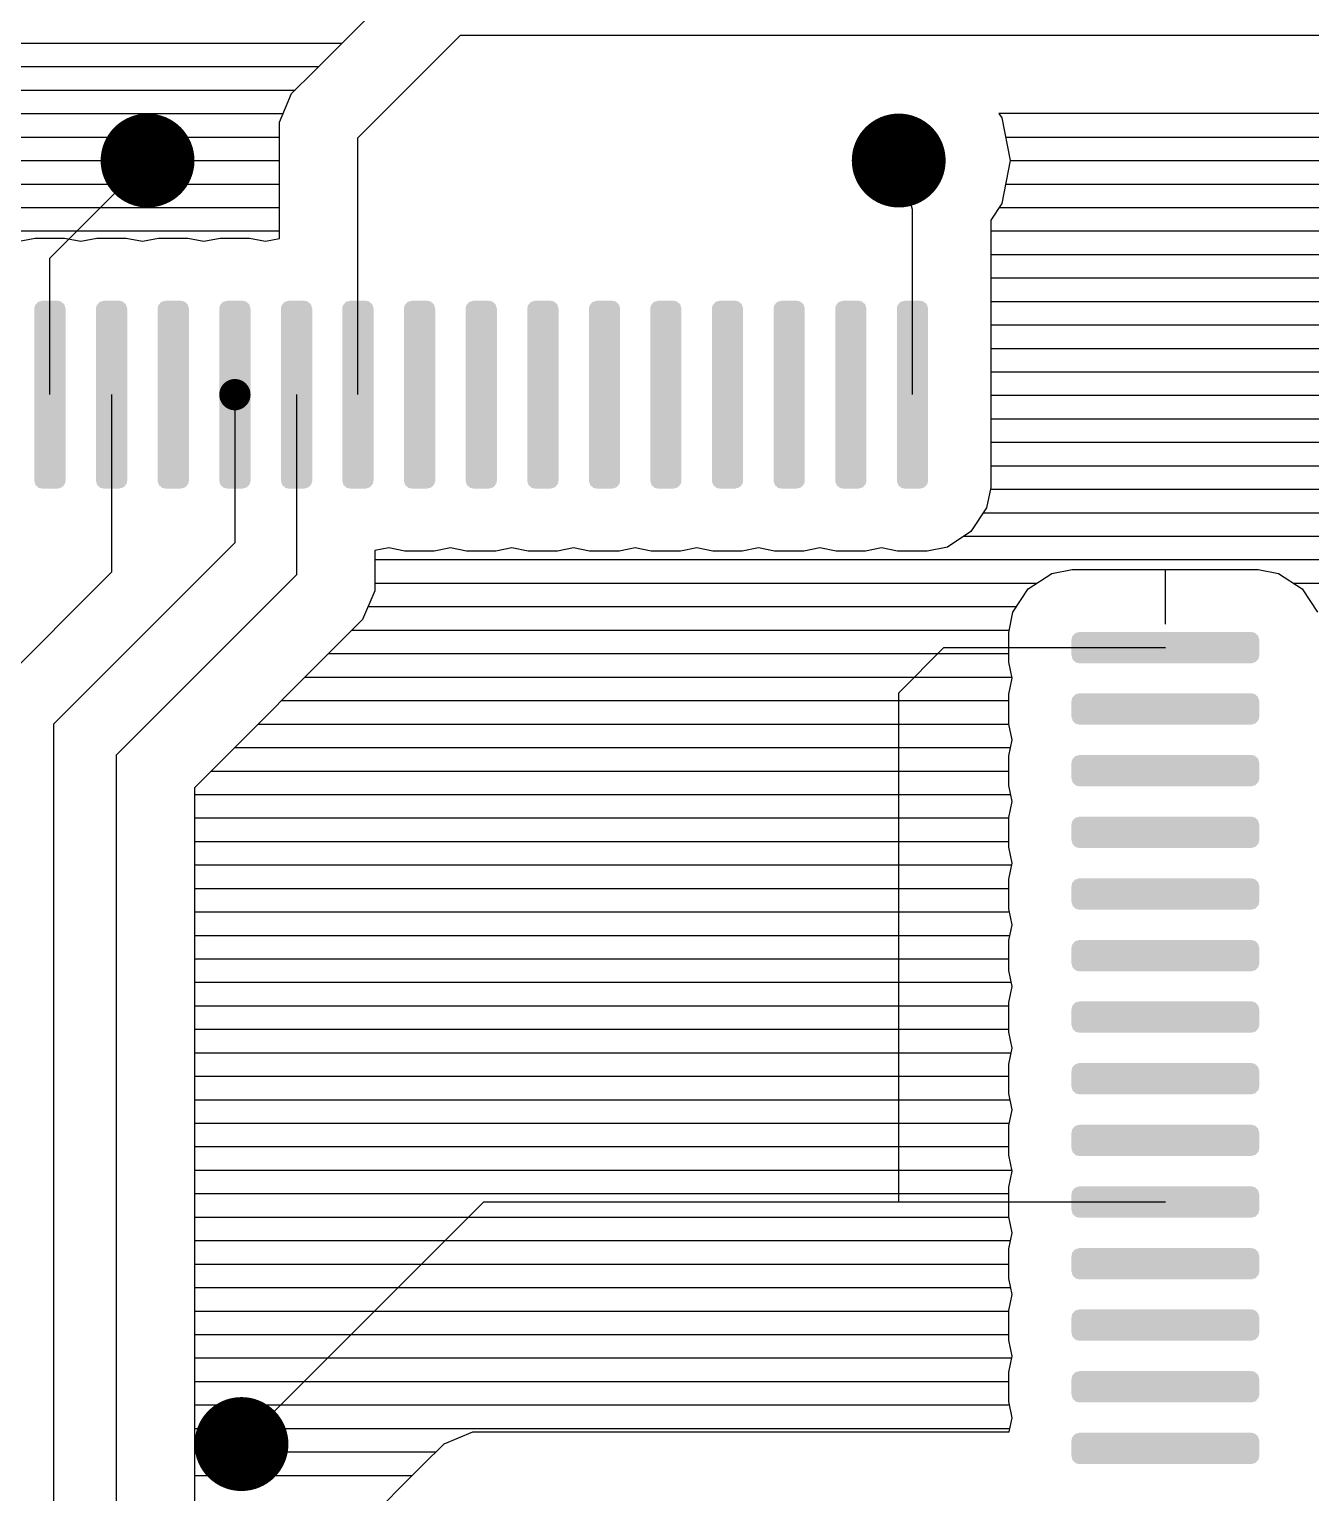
# Model space of a CAD drawing. Extents: x 295 to 953, y 10 to 290.
# Drawn here: x 580.46 to 604.38, y 229.57 to 256.88 of the extents above; entities that cross this region are included whole.
import ezdxf

# ---------------------------------------------------------------- set-up
doc = ezdxf.new("R2010")
doc.units = 0
doc.header["$LTSCALE"] = 5
doc.header["$MEASUREMENT"] = 0
doc.layers.get('0').update_dxf_attribs({"linetype": 'CONTINUOUS', "lineweight": 25})
doc.layers.add('DV-PEI-A6_TOP', color=5, linetype='CONTINUOUS')

msp = doc.modelspace()

# ---------------------------------------------------------------- linework, layer by layer
for points, const_width in [([(582.233, 254.428, 1), (583.109, 254.428, 1)], 0.876), ([(596.254, 254.428, 1), (597.13, 254.428, 1)], 0.876), ([(584.155, 250.059, 1), (584.447, 250.059, 1)], 0.292), ([(583.985, 230.476, 1), (584.862, 230.476, 1)], 0.876)]:
    msp.add_lwpolyline(points, format="xyb", close=True, dxfattribs=dict(const_width=const_width))
for points in [[(580.624, 251.788), (580.655, 251.798), (581.066, 251.788), (581.056, 251.798)], [(580.655, 251.798), (580.702, 251.811), (581.056, 251.798), (580.994, 251.811)], [(581.775, 251.788), (581.806, 251.798), (582.217, 251.788), (582.207, 251.798)], [(581.806, 251.798), (581.853, 251.811), (582.207, 251.798), (582.145, 251.811)], [(582.925, 251.788), (582.957, 251.798), (583.368, 251.788), (583.358, 251.798)], [(582.957, 251.798), (583.004, 251.811), (583.358, 251.798), (583.296, 251.811)], [(584.076, 251.788), (584.108, 251.798), (584.519, 251.788), (584.509, 251.798)], [(584.108, 251.798), (584.155, 251.811), (584.509, 251.798), (584.447, 251.811)], [(585.227, 251.788), (585.259, 251.798), (585.67, 251.788), (585.659, 251.798)], [(585.259, 251.798), (585.306, 251.811), (585.659, 251.798), (585.598, 251.811)], [(586.372, 251.788), (586.404, 251.798), (586.815, 251.788), (586.804, 251.798)], [(586.404, 251.798), (586.451, 251.811), (586.804, 251.798), (586.743, 251.811)], [(587.523, 251.788), (587.555, 251.798), (587.966, 251.788), (587.955, 251.798)], [(587.555, 251.798), (587.602, 251.811), (587.955, 251.798), (587.894, 251.811)], [(588.674, 251.788), (588.706, 251.798), (589.117, 251.788), (589.106, 251.798)], [(588.706, 251.798), (588.752, 251.811), (589.106, 251.798), (589.045, 251.811)], [(589.825, 251.788), (589.857, 251.798), (590.268, 251.788), (590.257, 251.798)], [(589.857, 251.798), (589.903, 251.811), (590.257, 251.798), (590.195, 251.811)], [(590.976, 251.788), (591.007, 251.798), (591.419, 251.788), (591.408, 251.798)], [(591.007, 251.798), (591.054, 251.811), (591.408, 251.798), (591.346, 251.811)], [(592.121, 251.788), (592.152, 251.798), (592.564, 251.788), (592.553, 251.798)], [(592.152, 251.798), (592.199, 251.811), (592.553, 251.798), (592.491, 251.811)], [(593.272, 251.788), (593.303, 251.798), (593.714, 251.788), (593.704, 251.798)], [(593.303, 251.798), (593.35, 251.811), (593.704, 251.798), (593.642, 251.811)], [(594.422, 251.788), (594.454, 251.798), (594.865, 251.788), (594.855, 251.798)], [(594.454, 251.798), (594.501, 251.811), (594.855, 251.798), (594.793, 251.811)], [(595.573, 251.788), (595.605, 251.798), (596.016, 251.788), (596.006, 251.798)], [(595.605, 251.798), (595.652, 251.811), (596.006, 251.798), (595.944, 251.811)], [(596.724, 251.788), (596.756, 251.798), (597.167, 251.788), (597.156, 251.798)], [(596.756, 251.798), (596.803, 251.811), (597.156, 251.798), (597.095, 251.811)], [(580.556, 251.665), (580.57, 251.727), (581.14, 251.665), (581.122, 251.727)], [(580.556, 248.452), (580.556, 251.665), (581.14, 248.452), (581.14, 251.665)], [(580.57, 251.727), (580.585, 251.744), (581.122, 251.727), (581.117, 251.744)], [(580.585, 251.744), (580.624, 251.788), (581.117, 251.744), (581.066, 251.788)], [(581.707, 251.665), (581.721, 251.727), (582.291, 251.665), (582.273, 251.727)], [(581.707, 248.452), (581.707, 251.665), (582.291, 248.452), (582.291, 251.665)], [(581.721, 251.727), (581.735, 251.744), (582.273, 251.727), (582.268, 251.744)], [(581.735, 251.744), (581.775, 251.788), (582.268, 251.744), (582.217, 251.788)], [(582.858, 251.665), (582.872, 251.727), (583.442, 251.665), (583.424, 251.727)], [(582.858, 248.452), (582.858, 251.665), (583.442, 248.452), (583.442, 251.665)], [(582.872, 251.727), (582.886, 251.744), (583.424, 251.727), (583.419, 251.744)], [(582.886, 251.744), (582.925, 251.788), (583.419, 251.744), (583.368, 251.788)], [(584.009, 251.665), (584.022, 251.727), (584.593, 251.665), (584.575, 251.727)], [(584.009, 248.452), (584.009, 251.665), (584.593, 248.452), (584.593, 251.665)], [(584.022, 251.727), (584.037, 251.744), (584.575, 251.727), (584.57, 251.744)], [(584.037, 251.744), (584.076, 251.788), (584.57, 251.744), (584.519, 251.788)], [(585.16, 251.665), (585.173, 251.727), (585.744, 251.665), (585.726, 251.727)], [(585.16, 248.452), (585.16, 251.665), (585.744, 248.452), (585.744, 251.665)], [(585.173, 251.727), (585.188, 251.744), (585.726, 251.727), (585.721, 251.744)], [(585.188, 251.744), (585.227, 251.788), (585.721, 251.744), (585.67, 251.788)], [(586.305, 251.665), (586.318, 251.727), (586.889, 251.665), (586.871, 251.727)], [(586.305, 248.452), (586.305, 251.665), (586.889, 248.452), (586.889, 251.665)], [(586.318, 251.727), (586.333, 251.744), (586.871, 251.727), (586.866, 251.744)], [(586.333, 251.744), (586.372, 251.788), (586.866, 251.744), (586.815, 251.788)], [(587.456, 251.665), (587.469, 251.727), (588.04, 251.665), (588.022, 251.727)], [(587.456, 248.452), (587.456, 251.665), (588.04, 248.452), (588.04, 251.665)], [(587.469, 251.727), (587.484, 251.744), (588.022, 251.727), (588.017, 251.744)], [(587.484, 251.744), (587.523, 251.788), (588.017, 251.744), (587.966, 251.788)], [(588.606, 251.665), (588.62, 251.727), (589.191, 251.665), (589.173, 251.727)], [(588.606, 248.452), (588.606, 251.665), (589.191, 248.452), (589.191, 251.665)], [(588.62, 251.727), (588.635, 251.744), (589.173, 251.727), (589.168, 251.744)], [(588.635, 251.744), (588.674, 251.788), (589.168, 251.744), (589.117, 251.788)], [(589.757, 251.665), (589.771, 251.727), (590.342, 251.665), (590.324, 251.727)], [(589.757, 248.452), (589.757, 251.665), (590.342, 248.452), (590.342, 251.665)], [(589.771, 251.727), (589.786, 251.744), (590.324, 251.727), (590.319, 251.744)], [(589.786, 251.744), (589.825, 251.788), (590.319, 251.744), (590.268, 251.788)], [(590.908, 251.665), (590.922, 251.727), (591.492, 251.665), (591.474, 251.727)], [(590.908, 248.452), (590.908, 251.665), (591.492, 248.452), (591.492, 251.665)], [(590.922, 251.727), (590.937, 251.744), (591.474, 251.727), (591.469, 251.744)], [(590.937, 251.744), (590.976, 251.788), (591.469, 251.744), (591.419, 251.788)], [(592.053, 251.665), (592.067, 251.727), (592.637, 251.665), (592.619, 251.727)], [(592.053, 248.452), (592.053, 251.665), (592.637, 248.452), (592.637, 251.665)], [(592.067, 251.727), (592.082, 251.744), (592.619, 251.727), (592.615, 251.744)], [(592.082, 251.744), (592.121, 251.788), (592.615, 251.744), (592.564, 251.788)], [(593.204, 251.665), (593.218, 251.727), (593.788, 251.665), (593.77, 251.727)], [(593.204, 248.452), (593.204, 251.665), (593.788, 248.452), (593.788, 251.665)], [(593.218, 251.727), (593.233, 251.744), (593.77, 251.727), (593.765, 251.744)], [(593.233, 251.744), (593.272, 251.788), (593.765, 251.744), (593.714, 251.788)], [(594.355, 251.665), (594.369, 251.727), (594.939, 251.665), (594.921, 251.727)], [(594.355, 248.452), (594.355, 251.665), (594.939, 248.452), (594.939, 251.665)], [(594.369, 251.727), (594.383, 251.744), (594.921, 251.727), (594.916, 251.744)], [(594.383, 251.744), (594.422, 251.788), (594.916, 251.744), (594.865, 251.788)], [(595.506, 251.665), (595.519, 251.727), (596.09, 251.665), (596.072, 251.727)], [(595.506, 248.452), (595.506, 251.665), (596.09, 248.452), (596.09, 251.665)], [(595.519, 251.727), (595.534, 251.744), (596.072, 251.727), (596.067, 251.744)], [(595.534, 251.744), (595.573, 251.788), (596.067, 251.744), (596.016, 251.788)], [(596.657, 251.665), (596.67, 251.727), (597.241, 251.665), (597.223, 251.727)], [(596.657, 248.452), (596.657, 251.665), (597.241, 248.452), (597.241, 251.665)], [(596.67, 251.727), (596.685, 251.744), (597.223, 251.727), (597.218, 251.744)], [(596.685, 251.744), (596.724, 251.788), (597.218, 251.744), (597.167, 251.788)], [(580.574, 248.39), (580.556, 248.452), (581.127, 248.39), (581.14, 248.452)], [(580.579, 248.374), (580.574, 248.39), (581.112, 248.374), (581.127, 248.39)], [(580.63, 248.329), (580.579, 248.374), (581.073, 248.329), (581.112, 248.374)], [(580.641, 248.32), (580.63, 248.329), (581.041, 248.32), (581.073, 248.329)], [(580.702, 248.306), (580.641, 248.32), (580.994, 248.306), (581.041, 248.32)], [(581.725, 248.39), (581.707, 248.452), (582.278, 248.39), (582.291, 248.452)], [(581.73, 248.374), (581.725, 248.39), (582.263, 248.374), (582.278, 248.39)], [(581.781, 248.329), (581.73, 248.374), (582.224, 248.329), (582.263, 248.374)], [(581.791, 248.32), (581.781, 248.329), (582.192, 248.32), (582.224, 248.329)], [(581.853, 248.306), (581.791, 248.32), (582.145, 248.306), (582.192, 248.32)], [(582.876, 248.39), (582.858, 248.452), (583.428, 248.39), (583.442, 248.452)], [(582.881, 248.374), (582.876, 248.39), (583.414, 248.374), (583.428, 248.39)], [(582.932, 248.329), (582.881, 248.374), (583.375, 248.329), (583.414, 248.374)], [(582.942, 248.32), (582.932, 248.329), (583.343, 248.32), (583.375, 248.329)], [(583.004, 248.306), (582.942, 248.32), (583.296, 248.306), (583.343, 248.32)], [(584.027, 248.39), (584.009, 248.452), (584.579, 248.39), (584.593, 248.452)], [(584.032, 248.374), (584.027, 248.39), (584.565, 248.374), (584.579, 248.39)], [(584.083, 248.329), (584.032, 248.374), (584.525, 248.329), (584.565, 248.374)], [(584.093, 248.32), (584.083, 248.329), (584.494, 248.32), (584.525, 248.329)], [(584.155, 248.306), (584.093, 248.32), (584.447, 248.306), (584.494, 248.32)], [(585.178, 248.39), (585.16, 248.452), (585.73, 248.39), (585.744, 248.452)], [(585.183, 248.374), (585.178, 248.39), (585.715, 248.374), (585.73, 248.39)], [(585.234, 248.329), (585.183, 248.374), (585.676, 248.329), (585.715, 248.374)], [(585.244, 248.32), (585.234, 248.329), (585.645, 248.32), (585.676, 248.329)], [(585.306, 248.306), (585.244, 248.32), (585.598, 248.306), (585.645, 248.32)], [(586.323, 248.39), (586.305, 248.452), (586.875, 248.39), (586.889, 248.452)], [(586.328, 248.374), (586.323, 248.39), (586.86, 248.374), (586.875, 248.39)], [(586.379, 248.329), (586.328, 248.374), (586.821, 248.329), (586.86, 248.374)], [(586.389, 248.32), (586.379, 248.329), (586.79, 248.32), (586.821, 248.329)], [(586.451, 248.306), (586.389, 248.32), (586.743, 248.306), (586.79, 248.32)], [(587.474, 248.39), (587.456, 248.452), (588.026, 248.39), (588.04, 248.452)], [(587.478, 248.374), (587.474, 248.39), (588.011, 248.374), (588.026, 248.39)], [(587.529, 248.329), (587.478, 248.374), (587.972, 248.329), (588.011, 248.374)], [(587.54, 248.32), (587.529, 248.329), (587.94, 248.32), (587.972, 248.329)], [(587.602, 248.306), (587.54, 248.32), (587.894, 248.306), (587.94, 248.32)], [(588.624, 248.39), (588.606, 248.452), (589.177, 248.39), (589.191, 248.452)], [(588.629, 248.374), (588.624, 248.39), (589.162, 248.374), (589.177, 248.39)], [(588.68, 248.329), (588.629, 248.374), (589.123, 248.329), (589.162, 248.374)], [(588.691, 248.32), (588.68, 248.329), (589.091, 248.32), (589.123, 248.329)], [(588.752, 248.306), (588.691, 248.32), (589.045, 248.306), (589.091, 248.32)], [(589.775, 248.39), (589.757, 248.452), (590.328, 248.39), (590.342, 248.452)], [(589.78, 248.374), (589.775, 248.39), (590.313, 248.374), (590.328, 248.39)], [(589.831, 248.329), (589.78, 248.374), (590.274, 248.329), (590.313, 248.374)], [(589.842, 248.32), (589.831, 248.329), (590.242, 248.32), (590.274, 248.329)], [(589.903, 248.306), (589.842, 248.32), (590.195, 248.306), (590.242, 248.32)], [(590.926, 248.39), (590.908, 248.452), (591.479, 248.39), (591.492, 248.452)], [(590.931, 248.374), (590.926, 248.39), (591.464, 248.374), (591.479, 248.39)], [(590.982, 248.329), (590.931, 248.374), (591.425, 248.329), (591.464, 248.374)], [(590.993, 248.32), (590.982, 248.329), (591.393, 248.32), (591.425, 248.329)], [(591.054, 248.306), (590.993, 248.32), (591.346, 248.306), (591.393, 248.32)], [(592.071, 248.39), (592.053, 248.452), (592.624, 248.39), (592.637, 248.452)], [(592.076, 248.374), (592.071, 248.39), (592.609, 248.374), (592.624, 248.39)], [(592.127, 248.329), (592.076, 248.374), (592.57, 248.329), (592.609, 248.374)], [(592.138, 248.32), (592.127, 248.329), (592.538, 248.32), (592.57, 248.329)], [(592.199, 248.306), (592.138, 248.32), (592.491, 248.306), (592.538, 248.32)], [(593.222, 248.39), (593.204, 248.452), (593.775, 248.39), (593.788, 248.452)], [(593.227, 248.374), (593.222, 248.39), (593.76, 248.374), (593.775, 248.39)], [(593.278, 248.329), (593.227, 248.374), (593.721, 248.329), (593.76, 248.374)], [(593.289, 248.32), (593.278, 248.329), (593.689, 248.32), (593.721, 248.329)], [(593.35, 248.306), (593.289, 248.32), (593.642, 248.306), (593.689, 248.32)], [(594.373, 248.39), (594.355, 248.452), (594.926, 248.39), (594.939, 248.452)], [(594.378, 248.374), (594.373, 248.39), (594.911, 248.374), (594.926, 248.39)], [(594.429, 248.329), (594.378, 248.374), (594.872, 248.329), (594.911, 248.374)], [(594.439, 248.32), (594.429, 248.329), (594.84, 248.32), (594.872, 248.329)], [(594.501, 248.306), (594.439, 248.32), (594.793, 248.306), (594.84, 248.32)], [(595.524, 248.39), (595.506, 248.452), (596.076, 248.39), (596.09, 248.452)], [(595.529, 248.374), (595.524, 248.39), (596.062, 248.374), (596.076, 248.39)], [(595.58, 248.329), (595.529, 248.374), (596.022, 248.329), (596.062, 248.374)], [(595.59, 248.32), (595.58, 248.329), (595.991, 248.32), (596.022, 248.329)], [(595.652, 248.306), (595.59, 248.32), (595.944, 248.306), (595.991, 248.32)], [(596.675, 248.39), (596.657, 248.452), (597.227, 248.39), (597.241, 248.452)], [(596.68, 248.374), (596.675, 248.39), (597.212, 248.374), (597.227, 248.39)], [(596.731, 248.329), (596.68, 248.374), (597.173, 248.329), (597.212, 248.374)], [(596.741, 248.32), (596.731, 248.329), (597.142, 248.32), (597.173, 248.329)], [(596.803, 248.306), (596.741, 248.32), (597.095, 248.306), (597.142, 248.32)], [(599.917, 245.484), (599.93, 245.546), (603.422, 245.484), (603.404, 245.546)], [(599.93, 245.546), (599.945, 245.563), (603.404, 245.546), (603.399, 245.563)], [(599.945, 245.563), (599.984, 245.607), (603.399, 245.563), (603.348, 245.607)], [(599.984, 245.607), (600.016, 245.617), (603.348, 245.607), (603.337, 245.617)], [(600.016, 245.617), (600.063, 245.63), (603.337, 245.617), (603.276, 245.63)], [(599.917, 245.192), (599.917, 245.484), (603.422, 245.192), (603.422, 245.484)], [(599.935, 245.131), (599.917, 245.192), (603.408, 245.131), (603.422, 245.192)], [(599.939, 245.114), (599.935, 245.131), (603.393, 245.114), (603.408, 245.131)], [(599.99, 245.069), (599.939, 245.114), (603.354, 245.069), (603.393, 245.114)], [(600.001, 245.06), (599.99, 245.069), (603.322, 245.06), (603.354, 245.069)], [(600.063, 245.046), (600.001, 245.06), (603.276, 245.046), (603.322, 245.06)], [(599.945, 244.418), (599.984, 244.462), (603.399, 244.418), (603.348, 244.462)], [(599.984, 244.462), (600.016, 244.472), (603.348, 244.462), (603.337, 244.472)], [(600.016, 244.472), (600.063, 244.485), (603.337, 244.472), (603.276, 244.485)], [(599.917, 244.339), (599.93, 244.401), (603.422, 244.339), (603.404, 244.401)], [(599.917, 244.047), (599.917, 244.339), (603.422, 244.047), (603.422, 244.339)], [(599.93, 244.401), (599.945, 244.418), (603.404, 244.401), (603.399, 244.418)], [(599.935, 243.986), (599.917, 244.047), (603.408, 243.986), (603.422, 244.047)], [(599.939, 243.969), (599.935, 243.986), (603.393, 243.969), (603.408, 243.986)], [(599.99, 243.924), (599.939, 243.969), (603.354, 243.924), (603.393, 243.969)], [(600.001, 243.915), (599.99, 243.924), (603.322, 243.915), (603.354, 243.924)], [(600.063, 243.901), (600.001, 243.915), (603.276, 243.901), (603.322, 243.915)], [(600.016, 243.321), (600.063, 243.334), (603.337, 243.321), (603.276, 243.334)], [(599.917, 243.188), (599.93, 243.25), (603.422, 243.188), (603.404, 243.25)], [(599.917, 242.896), (599.917, 243.188), (603.422, 242.896), (603.422, 243.188)], [(599.93, 243.25), (599.945, 243.267), (603.404, 243.25), (603.399, 243.267)], [(599.945, 243.267), (599.984, 243.312), (603.399, 243.267), (603.348, 243.312)], [(599.984, 243.312), (600.016, 243.321), (603.348, 243.312), (603.337, 243.321)], [(599.935, 242.835), (599.917, 242.896), (603.408, 242.835), (603.422, 242.896)], [(599.939, 242.818), (599.935, 242.835), (603.393, 242.818), (603.408, 242.835)], [(599.99, 242.773), (599.939, 242.818), (603.354, 242.773), (603.393, 242.818)], [(600.001, 242.764), (599.99, 242.773), (603.322, 242.764), (603.354, 242.773)], [(600.063, 242.75), (600.001, 242.764), (603.276, 242.75), (603.322, 242.764)], [(599.917, 242.038), (599.93, 242.099), (603.422, 242.038), (603.404, 242.099)], [(599.917, 241.745), (599.917, 242.038), (603.422, 241.745), (603.422, 242.038)], [(599.93, 242.099), (599.945, 242.116), (603.404, 242.099), (603.399, 242.116)], [(599.945, 242.116), (599.984, 242.161), (603.399, 242.116), (603.348, 242.161)], [(599.984, 242.161), (600.016, 242.17), (603.348, 242.161), (603.337, 242.17)], [(600.016, 242.17), (600.063, 242.184), (603.337, 242.17), (603.276, 242.184)], [(599.935, 241.684), (599.917, 241.745), (603.408, 241.684), (603.422, 241.745)], [(599.939, 241.667), (599.935, 241.684), (603.393, 241.667), (603.408, 241.684)], [(599.99, 241.622), (599.939, 241.667), (603.354, 241.622), (603.393, 241.667)], [(600.001, 241.613), (599.99, 241.622), (603.322, 241.613), (603.354, 241.622)], [(600.063, 241.599), (600.001, 241.613), (603.276, 241.599), (603.322, 241.613)], [(599.917, 240.887), (599.93, 240.948), (603.422, 240.887), (603.404, 240.948)], [(599.917, 240.595), (599.917, 240.887), (603.422, 240.595), (603.422, 240.887)], [(599.93, 240.948), (599.945, 240.965), (603.404, 240.948), (603.399, 240.965)], [(599.945, 240.965), (599.984, 241.01), (603.399, 240.965), (603.348, 241.01)], [(599.984, 241.01), (600.016, 241.019), (603.348, 241.01), (603.337, 241.019)], [(600.016, 241.019), (600.063, 241.033), (603.337, 241.019), (603.276, 241.033)], [(599.935, 240.533), (599.917, 240.595), (603.408, 240.533), (603.422, 240.595)], [(599.939, 240.516), (599.935, 240.533), (603.393, 240.516), (603.408, 240.533)], [(599.99, 240.471), (599.939, 240.516), (603.354, 240.471), (603.393, 240.516)], [(600.001, 240.462), (599.99, 240.471), (603.322, 240.462), (603.354, 240.471)], [(600.063, 240.448), (600.001, 240.462), (603.276, 240.448), (603.322, 240.462)], [(599.917, 239.736), (599.93, 239.797), (603.422, 239.736), (603.404, 239.797)], [(599.93, 239.797), (599.945, 239.814), (603.404, 239.797), (603.399, 239.814)], [(599.945, 239.814), (599.984, 239.859), (603.399, 239.814), (603.348, 239.859)], [(599.984, 239.859), (600.016, 239.868), (603.348, 239.859), (603.337, 239.868)], [(600.016, 239.868), (600.063, 239.882), (603.337, 239.868), (603.276, 239.882)], [(599.917, 239.444), (599.917, 239.736), (603.422, 239.444), (603.422, 239.736)], [(599.935, 239.382), (599.917, 239.444), (603.408, 239.382), (603.422, 239.444)], [(599.939, 239.365), (599.935, 239.382), (603.393, 239.365), (603.408, 239.382)], [(599.99, 239.321), (599.939, 239.365), (603.354, 239.321), (603.393, 239.365)], [(600.001, 239.311), (599.99, 239.321), (603.322, 239.311), (603.354, 239.321)], [(600.063, 239.298), (600.001, 239.311), (603.276, 239.298), (603.322, 239.311)], [(599.945, 238.669), (599.984, 238.714), (603.399, 238.669), (603.348, 238.714)], [(599.984, 238.714), (600.016, 238.723), (603.348, 238.714), (603.337, 238.723)], [(600.016, 238.723), (600.063, 238.737), (603.337, 238.723), (603.276, 238.737)], [(599.917, 238.591), (599.93, 238.652), (603.422, 238.591), (603.404, 238.652)], [(599.917, 238.299), (599.917, 238.591), (603.422, 238.299), (603.422, 238.591)], [(599.93, 238.652), (599.945, 238.669), (603.404, 238.652), (603.399, 238.669)], [(599.935, 238.237), (599.917, 238.299), (603.408, 238.237), (603.422, 238.299)], [(599.939, 238.22), (599.935, 238.237), (603.393, 238.22), (603.408, 238.237)], [(599.99, 238.175), (599.939, 238.22), (603.354, 238.175), (603.393, 238.22)], [(600.001, 238.166), (599.99, 238.175), (603.322, 238.166), (603.354, 238.175)], [(600.063, 238.153), (600.001, 238.166), (603.276, 238.153), (603.322, 238.166)], [(599.917, 237.44), (599.93, 237.501), (603.422, 237.44), (603.404, 237.501)], [(599.917, 237.148), (599.917, 237.44), (603.422, 237.148), (603.422, 237.44)], [(599.93, 237.501), (599.945, 237.518), (603.404, 237.501), (603.399, 237.518)], [(599.945, 237.518), (599.984, 237.563), (603.399, 237.518), (603.348, 237.563)], [(599.984, 237.563), (600.016, 237.572), (603.348, 237.563), (603.337, 237.572)], [(600.016, 237.572), (600.063, 237.586), (603.337, 237.572), (603.276, 237.586)], [(599.935, 237.086), (599.917, 237.148), (603.408, 237.086), (603.422, 237.148)], [(599.939, 237.069), (599.935, 237.086), (603.393, 237.069), (603.408, 237.086)], [(599.99, 237.025), (599.939, 237.069), (603.354, 237.025), (603.393, 237.069)], [(600.001, 237.015), (599.99, 237.025), (603.322, 237.015), (603.354, 237.025)], [(600.063, 237.002), (600.001, 237.015), (603.276, 237.002), (603.322, 237.015)], [(599.917, 236.289), (599.93, 236.351), (603.422, 236.289), (603.404, 236.351)], [(599.917, 235.997), (599.917, 236.289), (603.422, 235.997), (603.422, 236.289)], [(599.93, 236.351), (599.945, 236.368), (603.404, 236.351), (603.399, 236.368)], [(599.945, 236.368), (599.984, 236.412), (603.399, 236.368), (603.348, 236.412)], [(599.984, 236.412), (600.016, 236.421), (603.348, 236.412), (603.337, 236.421)], [(600.016, 236.421), (600.063, 236.435), (603.337, 236.421), (603.276, 236.435)], [(599.935, 235.935), (599.917, 235.997), (603.408, 235.935), (603.422, 235.997)], [(599.939, 235.918), (599.935, 235.935), (603.393, 235.918), (603.408, 235.935)], [(599.99, 235.874), (599.939, 235.918), (603.354, 235.874), (603.393, 235.918)], [(600.001, 235.864), (599.99, 235.874), (603.322, 235.864), (603.354, 235.874)], [(600.063, 235.851), (600.001, 235.864), (603.276, 235.851), (603.322, 235.864)], [(599.917, 235.138), (599.93, 235.2), (603.422, 235.138), (603.404, 235.2)], [(599.917, 234.846), (599.917, 235.138), (603.422, 234.846), (603.422, 235.138)], [(599.93, 235.2), (599.945, 235.217), (603.404, 235.2), (603.399, 235.217)], [(599.945, 235.217), (599.984, 235.261), (603.399, 235.217), (603.348, 235.261)], [(599.984, 235.261), (600.016, 235.271), (603.348, 235.261), (603.337, 235.271)], [(600.016, 235.271), (600.063, 235.284), (603.337, 235.271), (603.276, 235.284)], [(599.935, 234.784), (599.917, 234.846), (603.408, 234.784), (603.422, 234.846)], [(599.939, 234.768), (599.935, 234.784), (603.393, 234.768), (603.408, 234.784)], [(599.99, 234.723), (599.939, 234.768), (603.354, 234.723), (603.393, 234.768)], [(600.001, 234.714), (599.99, 234.723), (603.322, 234.714), (603.354, 234.723)], [(600.063, 234.7), (600.001, 234.714), (603.276, 234.7), (603.322, 234.714)], [(599.917, 233.987), (599.93, 234.049), (603.422, 233.987), (603.404, 234.049)], [(599.93, 234.049), (599.945, 234.066), (603.404, 234.049), (603.399, 234.066)], [(599.945, 234.066), (599.984, 234.11), (603.399, 234.066), (603.348, 234.11)], [(599.984, 234.11), (600.016, 234.12), (603.348, 234.11), (603.337, 234.12)], [(600.016, 234.12), (600.063, 234.133), (603.337, 234.12), (603.276, 234.133)], [(599.917, 233.695), (599.917, 233.987), (603.422, 233.695), (603.422, 233.987)], [(599.935, 233.634), (599.917, 233.695), (603.408, 233.634), (603.422, 233.695)], [(599.939, 233.617), (599.935, 233.634), (603.393, 233.617), (603.408, 233.634)], [(599.99, 233.572), (599.939, 233.617), (603.354, 233.572), (603.393, 233.617)], [(600.001, 233.563), (599.99, 233.572), (603.322, 233.563), (603.354, 233.572)], [(600.063, 233.549), (600.001, 233.563), (603.276, 233.549), (603.322, 233.563)], [(599.945, 232.921), (599.984, 232.965), (603.399, 232.921), (603.348, 232.965)], [(599.984, 232.965), (600.016, 232.975), (603.348, 232.965), (603.337, 232.975)], [(600.016, 232.975), (600.063, 232.988), (603.337, 232.975), (603.276, 232.988)], [(599.917, 232.842), (599.93, 232.904), (603.422, 232.842), (603.404, 232.904)], [(599.917, 232.55), (599.917, 232.842), (603.422, 232.55), (603.422, 232.842)], [(599.93, 232.904), (599.945, 232.921), (603.404, 232.904), (603.399, 232.921)], [(599.935, 232.488), (599.917, 232.55), (603.408, 232.488), (603.422, 232.55)], [(599.939, 232.472), (599.935, 232.488), (603.393, 232.472), (603.408, 232.488)], [(599.99, 232.427), (599.939, 232.472), (603.354, 232.427), (603.393, 232.472)], [(600.001, 232.418), (599.99, 232.427), (603.322, 232.418), (603.354, 232.427)], [(600.063, 232.404), (600.001, 232.418), (603.276, 232.404), (603.322, 232.418)], [(599.917, 231.691), (599.93, 231.753), (603.422, 231.691), (603.404, 231.753)], [(599.917, 231.399), (599.917, 231.691), (603.422, 231.399), (603.422, 231.691)], [(599.93, 231.753), (599.945, 231.77), (603.404, 231.753), (603.399, 231.77)], [(599.945, 231.77), (599.984, 231.814), (603.399, 231.77), (603.348, 231.814)], [(599.984, 231.814), (600.016, 231.824), (603.348, 231.814), (603.337, 231.824)], [(600.016, 231.824), (600.063, 231.837), (603.337, 231.824), (603.276, 231.837)], [(599.935, 231.338), (599.917, 231.399), (603.408, 231.338), (603.422, 231.399)], [(599.939, 231.321), (599.935, 231.338), (603.393, 231.321), (603.408, 231.338)], [(599.99, 231.276), (599.939, 231.321), (603.354, 231.276), (603.393, 231.321)], [(600.001, 231.267), (599.99, 231.276), (603.322, 231.267), (603.354, 231.276)], [(600.063, 231.253), (600.001, 231.267), (603.276, 231.253), (603.322, 231.267)], [(599.917, 230.54), (599.93, 230.602), (603.422, 230.54), (603.404, 230.602)], [(599.917, 230.248), (599.917, 230.54), (603.422, 230.248), (603.422, 230.54)], [(599.93, 230.602), (599.945, 230.619), (603.404, 230.602), (603.399, 230.619)], [(599.945, 230.619), (599.984, 230.664), (603.399, 230.619), (603.348, 230.664)], [(599.984, 230.664), (600.016, 230.673), (603.348, 230.664), (603.337, 230.673)], [(600.016, 230.673), (600.063, 230.687), (603.337, 230.673), (603.276, 230.687)], [(599.935, 230.187), (599.917, 230.248), (603.408, 230.187), (603.422, 230.248)], [(599.939, 230.17), (599.935, 230.187), (603.393, 230.17), (603.408, 230.187)], [(599.99, 230.125), (599.939, 230.17), (603.354, 230.125), (603.393, 230.17)], [(600.001, 230.116), (599.99, 230.125), (603.322, 230.116), (603.354, 230.125)], [(600.063, 230.102), (600.001, 230.116), (603.276, 230.102), (603.322, 230.116)]]:
    msp.add_solid(points)
at = {"layer": 'DV-PEI-A6_TOP', "color": 7}
for p, q in [((585.773, 256.088), (587.274, 257.589)), ((586.597, 254.849), (588.513, 256.765)), ((588.513, 256.765), (605.455, 256.765)), ((558.006, 256.619), (586.299, 256.619)), ((575.544, 256.181), (585.861, 256.181)), ((585.358, 255.679), (585.773, 256.088)), ((576.069, 255.743), (585.423, 255.743)), ((585.136, 255.141), (585.358, 255.679)), ((576.362, 255.305), (585.206, 255.305)), ((585.136, 254.563), (585.136, 255.141)), ((604.847, 255.305), (598.561, 255.305)), ((598.561, 255.305), (598.614, 255.223)), ((598.614, 255.223), (598.772, 254.428)), ((576.484, 254.867), (585.136, 254.867)), ((586.597, 250.059), (586.597, 254.849)), ((598.684, 254.867), (605.285, 254.867)), ((585.136, 252.974), (585.136, 254.563)), ((576.572, 254.428), (585.136, 254.428)), ((580.848, 252.606), (582.671, 254.428)), ((596.949, 253.517), (596.692, 254.428)), ((598.772, 254.428), (598.614, 253.628)), ((598.772, 254.428), (605.706, 254.428)), ((576.993, 253.99), (585.136, 253.99)), ((598.684, 253.99), (605.794, 253.99)), ((577.431, 253.552), (585.136, 253.552)), ((596.949, 250.059), (596.949, 253.517)), ((598.614, 253.628), (598.409, 253.318)), ((598.561, 253.552), (605.916, 253.552)), ((598.409, 253.318), (598.409, 251.799)), ((577.647, 253.114), (585.136, 253.114)), ((580.276, 252.921), (580.574, 252.98)), ((580.574, 252.98), (581.123, 252.98)), ((581.123, 252.98), (581.427, 252.921)), ((581.427, 252.921), (581.725, 252.98)), ((581.725, 252.98), (582.274, 252.98)), ((582.274, 252.98), (582.577, 252.921)), ((582.577, 252.921), (582.875, 252.98)), ((582.875, 252.98), (583.425, 252.98)), ((583.425, 252.98), (583.723, 252.921)), ((583.723, 252.921), (584.026, 252.98)), ((584.026, 252.98), (584.575, 252.98)), ((584.575, 252.98), (584.873, 252.921)), ((584.873, 252.921), (585.136, 252.974)), ((598.409, 253.114), (606.208, 253.114)), ((598.409, 252.676), (606.734, 252.676)), ((580.848, 250.059), (580.848, 252.606)), ((598.409, 252.238), (614.183, 252.238)), ((598.409, 251.799), (614.2, 251.799)), ((598.409, 251.799), (598.409, 248.324)), ((598.409, 251.361), (614.288, 251.361)), ((598.409, 250.923), (614.551, 250.923)), ((598.409, 250.485), (614.539, 250.485)), ((581.999, 250.059), (581.999, 246.746)), ((584.301, 250.059), (584.301, 247.295)), ((585.452, 250.059), (585.452, 246.694)), ((598.409, 250.047), (614.101, 250.047)), ((598.409, 249.609), (613.663, 249.609)), ((598.409, 249.171), (613.225, 249.171)), ((598.409, 248.732), (612.786, 248.732)), ((598.409, 248.324), (598.328, 247.944)), ((598.398, 248.294), (612.348, 248.294)), ((598.328, 247.944), (598.041, 247.506)), ((598.269, 247.856), (611.91, 247.856)), ((598.041, 247.506), (597.603, 247.214)), ((584.301, 247.295), (580.918, 243.913)), ((587.175, 247.202), (586.912, 247.149)), ((587.473, 247.138), (587.175, 247.202)), ((588.326, 247.202), (588.022, 247.138)), ((588.624, 247.138), (588.326, 247.202)), ((589.471, 247.202), (589.173, 247.138)), ((589.775, 247.138), (589.471, 247.202)), ((590.622, 247.202), (590.324, 247.138)), ((590.92, 247.138), (590.622, 247.202)), ((591.773, 247.202), (591.475, 247.138)), ((592.071, 247.138), (591.773, 247.202)), ((592.924, 247.202), (592.62, 247.138)), ((593.222, 247.138), (592.924, 247.202)), ((594.075, 247.202), (593.771, 247.138)), ((594.372, 247.138), (594.075, 247.202)), ((595.22, 247.202), (594.922, 247.138)), ((595.523, 247.138), (595.22, 247.202)), ((596.37, 247.202), (596.073, 247.138)), ((596.668, 247.138), (596.37, 247.202)), ((597.603, 247.214), (597.223, 247.138)), ((597.901, 247.418), (611.717, 247.418)), ((586.912, 247.149), (586.912, 246.98)), ((586.912, 246.98), (611.589, 246.98)), ((586.912, 246.98), (586.912, 246.401)), ((588.022, 247.138), (587.473, 247.138)), ((589.173, 247.138), (588.624, 247.138)), ((590.324, 247.138), (589.775, 247.138)), ((591.475, 247.138), (590.92, 247.138)), ((592.62, 247.138), (592.071, 247.138)), ((593.771, 247.138), (593.222, 247.138)), ((594.922, 247.138), (594.372, 247.138)), ((596.073, 247.138), (595.523, 247.138)), ((597.223, 247.138), (596.668, 247.138)), ((581.999, 246.746), (579.75, 244.497)), ((585.452, 246.694), (582.087, 243.329)), ((599.11, 246.437), (599.548, 246.723)), ((599.548, 246.723), (599.928, 246.799)), ((599.928, 246.799), (603.404, 246.799)), ((601.669, 245.776), (601.669, 246.799)), ((603.404, 246.799), (603.784, 246.723)), ((603.784, 246.723), (604.222, 246.437)), ((586.912, 246.401), (586.684, 245.864)), ((586.912, 246.542), (599.268, 246.542)), ((598.824, 245.998), (599.11, 246.437)), ((604.064, 246.542), (611.589, 246.542)), ((604.222, 246.437), (604.508, 245.998)), ((586.784, 246.104), (598.888, 246.104)), ((586.684, 245.864), (583.547, 242.721)), ((598.748, 245.619), (598.824, 245.998)), ((586.486, 245.665), (598.754, 245.665)), ((598.748, 245.064), (598.748, 245.619)), ((596.692, 244.497), (597.533, 245.338)), ((597.533, 245.338), (601.669, 245.338)), ((586.048, 245.227), (598.748, 245.227)), ((598.807, 244.766), (598.748, 245.064)), ((585.609, 244.789), (598.801, 244.789)), ((598.748, 244.468), (598.807, 244.766)), ((596.692, 234.992), (596.692, 244.497)), ((598.748, 243.913), (598.748, 244.468)), ((585.171, 244.351), (598.748, 244.351)), ((580.918, 243.913), (580.918, 224.634)), ((584.733, 243.913), (598.748, 243.913)), ((598.807, 243.615), (598.748, 243.913)), ((598.748, 243.317), (598.807, 243.615)), ((584.295, 243.475), (598.777, 243.475)), ((582.087, 243.329), (582.087, 224.05)), ((598.748, 242.768), (598.748, 243.317)), ((583.857, 243.036), (598.748, 243.036)), ((583.547, 242.721), (583.547, 225.82)), ((583.547, 242.598), (598.777, 242.598)), ((598.807, 242.464), (598.748, 242.768)), ((598.748, 242.166), (598.807, 242.464)), ((583.547, 242.16), (598.748, 242.16)), ((598.748, 241.617), (598.748, 242.166)), ((583.547, 241.722), (598.748, 241.722)), ((598.807, 241.319), (598.748, 241.617)), ((583.547, 241.284), (598.795, 241.284)), ((598.748, 241.015), (598.807, 241.319)), ((598.748, 240.466), (598.748, 241.015)), ((583.547, 240.846), (598.748, 240.846)), ((583.547, 240.408), (598.76, 240.408)), ((598.807, 240.168), (598.748, 240.466)), ((598.748, 239.87), (598.807, 240.168)), ((583.547, 239.969), (598.766, 239.969)), ((598.748, 239.315), (598.748, 239.87)), ((583.547, 239.531), (598.748, 239.531)), ((598.807, 239.017), (598.748, 239.315)), ((583.547, 239.093), (598.789, 239.093)), ((598.748, 238.719), (598.807, 239.017)), ((598.748, 238.164), (598.748, 238.719)), ((583.547, 238.655), (598.748, 238.655)), ((583.547, 238.217), (598.748, 238.217)), ((598.807, 237.866), (598.748, 238.164)), ((583.547, 237.779), (598.789, 237.779)), ((598.748, 237.568), (598.807, 237.866)), ((583.547, 237.341), (598.748, 237.341)), ((598.748, 237.019), (598.748, 237.568)), ((583.547, 236.902), (598.772, 236.902)), ((598.807, 236.715), (598.748, 237.019)), ((598.748, 236.418), (598.807, 236.715)), ((583.547, 236.464), (598.754, 236.464)), ((598.748, 235.868), (598.748, 236.418)), ((583.547, 236.026), (598.748, 236.026)), ((598.807, 235.57), (598.748, 235.868)), ((583.547, 235.588), (598.801, 235.588)), ((598.748, 235.267), (598.807, 235.57)), ((583.547, 235.15), (598.748, 235.15)), ((598.748, 234.717), (598.748, 235.267)), ((588.939, 234.992), (584.424, 230.476)), ((596.692, 234.992), (588.939, 234.992)), ((601.669, 234.992), (596.692, 234.992)), ((583.547, 234.712), (598.748, 234.712)), ((598.807, 234.42), (598.748, 234.717)), ((598.748, 234.122), (598.807, 234.42)), ((583.547, 234.273), (598.777, 234.273)), ((598.748, 233.567), (598.748, 234.122)), ((583.547, 233.835), (598.748, 233.835)), ((598.807, 233.269), (598.748, 233.567)), ((583.547, 233.397), (598.777, 233.397)), ((598.748, 232.971), (598.807, 233.269)), ((583.547, 232.959), (598.748, 232.959)), ((598.748, 232.416), (598.748, 232.971)), ((583.547, 232.521), (598.748, 232.521)), ((598.807, 232.118), (598.748, 232.416)), ((583.547, 232.083), (598.795, 232.083)), ((598.748, 231.82), (598.807, 232.118)), ((583.547, 231.645), (598.748, 231.645)), ((598.748, 231.271), (598.748, 231.82)), ((583.547, 231.206), (598.76, 231.206)), ((598.807, 230.967), (598.748, 231.271)), ((583.547, 230.768), (598.766, 230.768)), ((598.754, 230.704), (598.807, 230.967)), ((588.209, 230.482), (588.741, 230.704)), ((588.741, 230.704), (598.754, 230.704)), ((583.547, 230.33), (588.051, 230.33)), ((587.794, 230.073), (588.209, 230.482)), ((583.547, 225.82), (587.794, 230.073)), ((583.547, 229.892), (587.613, 229.892))]:
    msp.add_line(p, q, dxfattribs=at)

doc.saveas('drawing.dxf')
